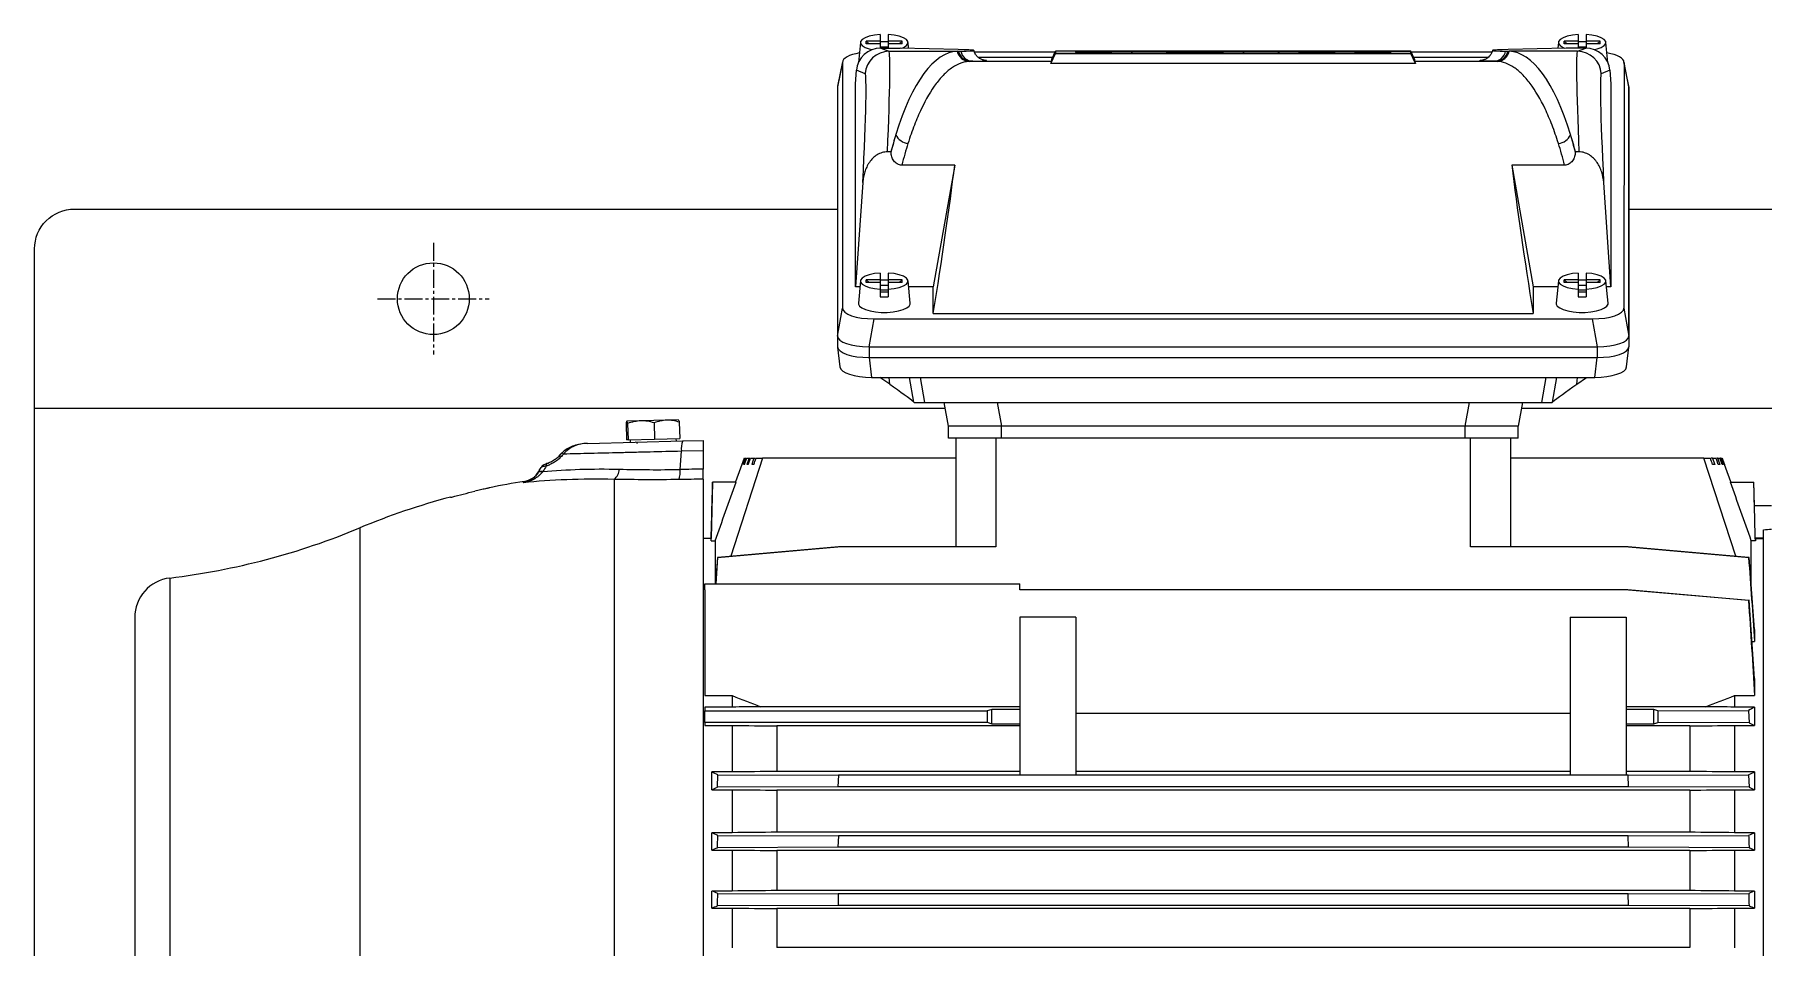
# Model space of a CAD drawing. Header units: millimetres. Extents: x -156567 to -12272, y -164292 to 1094.
# Drawn here: x -156567.1 to -156133.6, y -163409.7 to -163180.7 of the extents above; entities that cross this region are included whole.
import ezdxf

# ---------------------------------------------------------------- set-up
doc = ezdxf.new("R2010")
doc.units = ezdxf.units.MM
doc.header["$LTSCALE"] = 6
doc.header["$MEASUREMENT"] = 0
doc.linetypes.add('CENTER2', pattern=[1.125, 0.75, -0.125, 0.125, -0.125])
doc.layers.add('centre', color=7, linetype='CENTER2', lineweight=5)

# ---------------------------------------------------------------- blocks, each defined once
blk = doc.blocks.new('WEG W22 PLAN')
for p, q in [((-342.46, 264.59), (-345.96, 264.59)), ((-345.96, 263.9), (-345.96, 264.59)), ((-345.96, 264.59), (-345.23, 263.9)), ((-342.46, 266.26), (-342.46, 264.59)), ((-342.46, 264.59), (-342.46, 263.9)), ((-340.46, 266.26), (-340.46, 264.59)), ((-336.96, 264.59), (-340.46, 264.59)), ((-340.46, 264.59), (-340.46, 263.9)), ((-336.96, 264.59), (-337.69, 263.9)), ((-336.96, 263.9), (-336.96, 264.59)), ((-167.46, 264.59), (-170.96, 264.59)), ((-170.96, 263.9), (-170.96, 264.59)), ((-170.96, 264.59), (-170.23, 263.9)), ((-167.46, 266.26), (-167.46, 264.59)), ((-167.46, 264.59), (-167.46, 263.9)), ((-165.46, 266.26), (-165.46, 264.59)), ((-161.96, 264.59), (-165.46, 264.59)), ((-165.46, 264.59), (-165.46, 263.9)), ((-161.96, 264.59), (-162.69, 263.9)), ((-161.96, 263.9), (-161.96, 264.59)), ((-347.43, 264.31), (-347.9, 259.29)), ((-342.46, 263.9), (-345.96, 263.9)), ((-342.46, 263.9), (-342.46, 262.87)), ((-342.46, 263.22), (-340.46, 263.22)), ((-342.35, 262.87), (-340.28, 262.06)), ((-342.35, 262.87), (-337.49, 262.87)), ((-340.46, 263.9), (-340.46, 262.87)), ((-336.96, 263.9), (-340.46, 263.9)), ((-340.28, 262.06), (-323.14, 262.06)), ((-322.89, 262.49), (-337.49, 262.87)), ((-335.35, 262.81), (-335.49, 264.31)), ((-323.14, 262.06), (-322.84, 262.06)), ((-322.84, 262.06), (-322.26, 262.08)), ((-318.84, 261.95), (-298.58, 261.95)), ((-317.94, 260.58), (-299.22, 260.58)), ((-299.67, 259.03), (-298.53, 261.5)), ((-299.46, 260.06), (-298.53, 262.06)), ((-299.46, 259.62), (-298.53, 261.62)), ((-299.46, 259.55), (-298.53, 261.54)), ((-298.53, 262.06), (-298.53, 261.62)), ((-209.39, 262.06), (-298.53, 262.06)), ((-298.53, 261.62), (-279.39, 261.62)), ((-298.53, 261.54), (-298.53, 261.5)), ((-214.53, 261.54), (-298.53, 261.54)), ((-298.53, 261.5), (-209.39, 261.5)), ((-293.39, 262.01), (-209.39, 262.01)), ((-293.39, 261.93), (-293.39, 262.01)), ((-293.35, 261.93), (-293.39, 262.01)), ((-279.39, 261.93), (-293.39, 261.93)), ((-293.39, 261.88), (-293.39, 261.67)), ((-284.52, 261.88), (-293.39, 261.88)), ((-293.3, 261.67), (-293.39, 261.88)), ((-293.39, 261.67), (-284.52, 261.67)), ((-284.62, 261.67), (-284.52, 261.88)), ((-284.52, 261.67), (-284.52, 261.88)), ((-279.39, 261.62), (-279.39, 261.93)), ((-279.21, 261.54), (-279.39, 261.93)), ((-279.35, 261.54), (-279.39, 261.62)), ((-270.71, 261.54), (-270.53, 261.93)), ((-270.68, 261.54), (-270.53, 261.88)), ((-270.65, 261.54), (-270.53, 261.8)), ((-270.56, 261.54), (-270.53, 261.62)), ((-270.53, 261.93), (-270.53, 261.88)), ((-251.39, 261.93), (-270.53, 261.93)), ((-270.53, 261.88), (-256.53, 261.88)), ((-270.53, 261.8), (-270.53, 261.62)), ((-256.53, 261.8), (-270.53, 261.8)), ((-270.53, 261.62), (-251.39, 261.62)), ((-256.53, 261.75), (-265.39, 261.75)), ((-265.39, 261.75), (-265.39, 261.67)), ((-265.35, 261.67), (-265.39, 261.75)), ((-265.39, 261.67), (-256.53, 261.67)), ((-256.56, 261.8), (-256.53, 261.88)), ((-256.56, 261.67), (-256.53, 261.75)), ((-256.53, 261.88), (-256.53, 261.8)), ((-256.53, 261.67), (-256.53, 261.75)), ((-251.39, 261.62), (-251.39, 261.93)), ((-251.21, 261.54), (-251.39, 261.93)), ((-251.35, 261.54), (-251.39, 261.62)), ((-242.71, 261.54), (-242.53, 261.93)), ((-242.56, 261.54), (-242.53, 261.62)), ((-242.53, 261.93), (-242.53, 261.62)), ((-209.39, 261.93), (-242.53, 261.93)), ((-242.53, 261.62), (-237.39, 261.62)), ((-237.39, 261.88), (-228.53, 261.88)), ((-237.39, 261.62), (-237.39, 261.88)), ((-237.24, 261.54), (-237.39, 261.88)), ((-237.35, 261.54), (-237.39, 261.62)), ((-228.68, 261.54), (-228.53, 261.88)), ((-228.56, 261.54), (-228.53, 261.62)), ((-228.53, 261.88), (-228.53, 261.62)), ((-228.53, 261.62), (-223.39, 261.62)), ((-223.39, 261.88), (-214.53, 261.88)), ((-223.39, 261.62), (-223.39, 261.88)), ((-223.24, 261.54), (-223.39, 261.88)), ((-223.35, 261.54), (-223.39, 261.62)), ((-214.68, 261.54), (-214.53, 261.88)), ((-214.53, 261.88), (-214.53, 261.54)), ((-209.39, 262.01), (-209.39, 262.06)), ((-208.46, 260.06), (-209.39, 262.06)), ((-208.46, 260), (-209.39, 262.01)), ((-209.39, 261.5), (-209.39, 261.93)), ((-208.46, 259.94), (-209.39, 261.93)), ((-208.25, 259.03), (-209.39, 261.5)), ((-209.34, 261.95), (-189.08, 261.95)), ((-208.7, 260.58), (-189.98, 260.58)), ((-185.66, 262.08), (-185.08, 262.06)), ((-185.08, 262.06), (-184.78, 262.06)), ((-170.43, 262.87), (-185.03, 262.49)), ((-167.64, 262.06), (-184.78, 262.06)), ((-172.43, 264.31), (-172.57, 262.81)), ((-167.46, 263.9), (-170.96, 263.9)), ((-165.57, 262.87), (-170.43, 262.87)), ((-167.64, 262.06), (-165.57, 262.87)), ((-167.46, 263.9), (-167.46, 262.87)), ((-167.46, 263.22), (-165.46, 263.22)), ((-165.46, 263.9), (-165.46, 262.87)), ((-161.96, 263.9), (-165.46, 263.9)), ((-160.02, 259.29), (-160.49, 264.31)), ((-351.96, 259.26), (-353.18, 253.14)), ((-351.94, 259.45), (-353.17, 253.33)), ((-351.96, 259.26), (-351.95, 197.63)), ((-348.68, 253.92), (-348.42, 257.29)), ((-346.27, 256.45), (-348.42, 257.29)), ((-319.29, 259.57), (-319.86, 259.56)), ((-319.86, 259.56), (-299.46, 259.56)), ((-316.29, 259.85), (-316.04, 259.82)), ((-208.25, 259.03), (-299.67, 259.03)), ((-299.46, 259.62), (-299.46, 260.06)), ((-299.43, 259.62), (-299.46, 259.62)), ((-208.46, 260), (-208.49, 260)), ((-208.46, 260.06), (-208.46, 260)), ((-208.46, 259.94), (-208.46, 259.56)), ((-208.46, 259.56), (-188.06, 259.56)), ((-188.06, 259.56), (-188.63, 259.57)), ((-159.5, 257.29), (-161.65, 256.45)), ((-159.5, 257.29), (-159.23, 253.92)), ((-154.75, 253.33), (-155.98, 259.45)), ((-155.96, 259.26), (-155.97, 197.63)), ((-154.73, 253.14), (-155.96, 259.26)), ((-353.18, 253.14), (-353.18, 190.63)), ((-348.68, 202.97), (-348.68, 253.92)), ((-159.23, 253.92), (-159.23, 202.97)), ((-154.73, 253.14), (-154.73, 190.63)), ((-154.73, 190.78), (-154.73, 253.11)), ((-339.78, 236.84), (-340.66, 236.84)), ((-339.78, 236.84), (-339.77, 236.77)), ((-168.15, 236.77), (-168.14, 236.84)), ((-167.26, 236.84), (-168.14, 236.84)), ((-323.8, 233.52), (-337.05, 233.52)), ((-323.8, 233.52), (-329.18, 202.97)), ((-170.87, 233.52), (-184.12, 233.52)), ((-184.12, 233.52), (-178.73, 202.97)), ((-346.85, 229.15), (-348.68, 202.97)), ((-159.23, 202.97), (-161.06, 229.15)), ((-347.43, 204.49), (-347.96, 198.86)), ((-342.46, 204.77), (-345.96, 204.77)), ((-345.96, 204.08), (-345.96, 204.77)), ((-345.96, 204.77), (-345.23, 204.08)), ((-342.46, 204.08), (-345.96, 204.08)), ((-342.46, 206.44), (-342.46, 204.77)), ((-342.46, 204.77), (-342.46, 204.08)), ((-342.46, 204.08), (-342.46, 202.41)), ((-340.46, 206.44), (-340.46, 204.77)), ((-336.96, 204.77), (-340.46, 204.77)), ((-340.46, 204.77), (-340.46, 204.08)), ((-340.46, 204.08), (-340.46, 202.41)), ((-336.96, 204.08), (-340.46, 204.08)), ((-336.96, 204.77), (-337.69, 204.08)), ((-336.96, 204.08), (-336.96, 204.77)), ((-334.96, 198.86), (-335.49, 204.49)), ((-172.43, 204.49), (-172.96, 198.86)), ((-167.46, 204.77), (-170.96, 204.77)), ((-170.96, 204.08), (-170.96, 204.77)), ((-170.96, 204.77), (-170.23, 204.08)), ((-167.46, 204.08), (-170.96, 204.08)), ((-167.46, 206.44), (-167.46, 204.77)), ((-167.46, 204.77), (-167.46, 204.08)), ((-167.46, 204.08), (-167.46, 202.41)), ((-165.46, 206.44), (-165.46, 204.77)), ((-161.96, 204.77), (-165.46, 204.77)), ((-165.46, 204.77), (-165.46, 204.08)), ((-165.46, 204.08), (-165.46, 202.41)), ((-161.96, 204.08), (-165.46, 204.08)), ((-161.96, 204.77), (-162.69, 204.08)), ((-161.96, 204.08), (-161.96, 204.77)), ((-159.96, 198.86), (-160.49, 204.49)), ((-347.57, 202.97), (-348.68, 202.97)), ((-342.46, 203.4), (-340.46, 203.4)), ((-342.46, 202.41), (-342.46, 200.47)), ((-340.46, 202.12), (-342.46, 202.12)), ((-342.46, 201.69), (-340.46, 201.69)), ((-340.46, 202.41), (-340.46, 200.47)), ((-329.18, 202.97), (-335.35, 202.97)), ((-329.18, 196.31), (-329.18, 202.97)), ((-178.73, 202.97), (-178.73, 196.31)), ((-172.57, 202.97), (-178.73, 202.97)), ((-167.46, 203.4), (-165.46, 203.4)), ((-167.46, 202.41), (-167.46, 200.47)), ((-165.46, 202.12), (-167.46, 202.12)), ((-167.46, 201.69), (-165.46, 201.69)), ((-165.46, 202.41), (-165.46, 200.47)), ((-159.23, 202.97), (-160.35, 202.97)), ((-353.18, 190.63), (-351.95, 197.63)), ((-329.18, 196.31), (-178.73, 196.31)), ((-155.97, 197.63), (-154.73, 190.63)), ((-344.07, 194.94), (-345.31, 187.94)), ((-344.07, 194.94), (-163.85, 194.94)), ((-162.61, 187.94), (-163.85, 194.94)), ((-353.17, 190.44), (-353.17, 187.96)), ((-353.16, 187.85), (-352.58, 182.88)), ((-345.31, 187.94), (-162.61, 187.94)), ((-345.21, 187.94), (-345.21, 185.24)), ((-162.69, 187.94), (-162.69, 185.24)), ((-155.32, 182.88), (-154.74, 187.85)), ((-154.73, 190.63), (-154.73, 187.96)), ((-345.21, 185.24), (-162.69, 185.24)), ((-345.21, 185.24), (-344.63, 180.27)), ((-163.27, 180.27), (-162.69, 185.24)), ((-344.63, 180.27), (-163.27, 180.27)), ((-340.1, 178.52), (-342.54, 180.27)), ((-340.1, 178.52), (-340.25, 180.27)), ((-334.03, 174.06), (-335.12, 180.27)), ((-331.29, 174), (-332.35, 180.27)), ((-175.55, 180.27), (-176.61, 174)), ((-173.87, 174.06), (-172.78, 180.27)), ((-167.8, 178.52), (-165.36, 180.27)), ((-167.8, 178.52), (-167.65, 180.27)), ((-333.94, 174), (-334.03, 174.06)), ((-333.94, 174), (-331.29, 174)), ((-331.29, 174), (-176.61, 174)), ((-325.39, 168), (-326.45, 174)), ((-313.16, 174), (-312.1, 168)), ((-195.8, 168), (-194.74, 174)), ((-181.45, 174), (-182.51, 168)), ((-176.61, 174), (-173.96, 174)), ((-173.96, 174), (-173.87, 174.06)), ((-406.03, 169.26), (-406.04, 169.25)), ((-406.02, 169.26), (-406.03, 169.26)), ((-402.51, 169.35), (-406.02, 169.26)), ((-396.02, 169.52), (-402.51, 169.35)), ((-393.04, 169.6), (-396.02, 169.52)), ((-406.19, 168.68), (-406.08, 164.56)), ((-405.83, 168.69), (-405.72, 164.57)), ((-405.72, 164.57), (-399.06, 164.74)), ((-399.16, 168.86), (-399.06, 164.74)), ((-399.06, 164.74), (-392.74, 164.91)), ((-393.6, 164.29), (-393.61, 164.89)), ((-392.85, 169.03), (-392.74, 164.91)), ((-312.1, 168), (-325.39, 168)), ((-325.39, 165), (-325.39, 168)), ((-312.1, 165), (-325.39, 165)), ((-323.45, 137.75), (-323.45, 165)), ((-313.45, 165), (-313.45, 137.75)), ((-195.8, 168), (-312.1, 168)), ((-312.1, 165), (-312.1, 168)), ((-195.8, 165), (-312.1, 165)), ((-182.51, 168), (-195.8, 168)), ((-195.8, 165), (-195.8, 168)), ((-182.51, 165), (-195.8, 165)), ((-194.45, 137.75), (-194.45, 165)), ((-184.45, 165), (-184.45, 137.75)), ((-182.51, 165), (-182.51, 168)), ((-422.33, 161.3), (-423.04, 160.54)), ((-422.29, 161.26), (-422.99, 160.5)), ((-415.91, 163.7), (-391.99, 164.33)), ((-405.72, 164.57), (-406.08, 164.56)), ((-405.21, 164.58), (-405.19, 163.98)), ((-392.6, 157.16), (-392.33, 161.73)), ((-386.9, 161.87), (-392.33, 161.73)), ((-391.99, 164.33), (-386.9, 164.46)), ((-386.9, 164.46), (-386.9, 161.87)), ((-386.9, 161.87), (-386.9, 157.24)), ((-371.99, 160), (-379.97, 135.4)), ((-376.58, 160), (-378.75, 154.03)), ((-376.19, 160), (-376.13, 160)), ((-375.39, 160), (-375.18, 160)), ((-374.15, 160), (-373.79, 160)), ((-323.45, 160), (-371.99, 160)), ((-135.91, 160), (-184.45, 160)), ((-127.93, 135.4), (-135.91, 160)), ((-133.75, 160), (-134.11, 160)), ((-132.51, 160), (-132.72, 160)), ((-131.71, 160), (-131.77, 160)), ((-129.15, 154.03), (-131.32, 160)), ((-440.4, 152.58), (-440.4, 152.58)), ((-431.97, 153.82), (-431.78, 154.16)), ((-409.21, 154.68), (-409.21, 22.23)), ((-386.9, 154.72), (-386.9, 26.39)), ((-384.5, 154), (-384.88, 139.85)), ((-378.63, 154), (-384.5, 154)), ((-129.27, 154), (-123.4, 154)), ((-123.24, 148), (-123.4, 154)), ((-450.22, 150.24), (-449.88, 150.25)), ((-119, 148), (-123.24, 148)), ((-473, 142.49), (-473, 0)), ((-384.87, 139.85), (-386.9, 139.85)), ((-384.87, 139.25), (-384.87, 139.85)), ((-384.87, 139.25), (-383.86, 139.25)), ((-383.86, 139.25), (-383.86, 128.49)), ((-124.04, 128.04), (-124.04, 139.25)), ((-123.03, 139.25), (-124.04, 139.25)), ((-123.02, 139.85), (-123.03, 140)), ((-123.03, 140), (-121, 140)), ((-123.03, 139.85), (-123.03, 139.25)), ((-123.03, 139.85), (-121, 139.85)), ((-121, 8.8), (-121, 142.05)), ((-383.31, 135.11), (-383.81, 128.49)), ((-383.65, 128.49), (-383.18, 135.09)), ((-383.31, 135.11), (-353.08, 137.75)), ((-383.18, 135.09), (-383.31, 135.11)), ((-352.95, 137.75), (-383.18, 135.09)), ((-313.45, 137.75), (-352.95, 137.75)), ((-154.95, 137.75), (-194.45, 137.75)), ((-124.72, 135.09), (-154.95, 137.75)), ((-154.82, 137.75), (-124.59, 135.11)), ((-124.59, 135.11), (-124.72, 135.09)), ((-520.6, 129.93), (-520.6, 0)), ((-386.45, 126.99), (-386.45, 128.49)), ((-386.45, 128.49), (-307.45, 128.49)), ((-386.45, 126.99), (-386.45, 100.42)), ((-386.45, 126.99), (-386.45, 126.99)), ((-307.45, 126.99), (-307.45, 128.49)), ((-154.97, 126.99), (-307.45, 126.99)), ((-124.74, 124.32), (-154.97, 126.99)), ((-154.81, 126.99), (-124.58, 124.35)), ((-124.58, 124.35), (-124.74, 124.32)), ((-529.4, 120), (-529.4, 0)), ((-293.45, 120.09), (-307.45, 120.09)), ((-307.45, 120.09), (-307.45, 80.49)), ((-293.45, 120.09), (-293.45, 80.49)), ((-169.45, 120.09), (-155.45, 120.09)), ((-169.45, 120.09), (-169.45, 80.49)), ((-155.45, 120.09), (-155.45, 80.49)), ((-123.86, 113.99), (-123.21, 113.99)), ((-123.21, 117.04), (-123.21, 113.99)), ((-123.21, 104.69), (-123.21, 100.42)), ((-386.45, 100.42), (-379.61, 100.42)), ((-379.61, 100.42), (-379.61, 97.55)), ((-128.29, 100.42), (-128.29, 97.55)), ((-128.29, 100.42), (-123.21, 100.42)), ((-379.61, 97.55), (-386.45, 97.55)), ((-386.45, 97.55), (-386.45, 96.62)), ((-386.45, 96.57), (-386.45, 96.62)), ((-386.45, 96.57), (-315.66, 96.57)), ((-386.45, 93.78), (-386.45, 96.57)), ((-307.45, 97.65), (-372.49, 97.65)), ((-314.45, 96.97), (-315.66, 96.57)), ((-315.66, 96.57), (-315.66, 93.78)), ((-307.45, 96.97), (-314.45, 96.97)), ((-314.45, 93.38), (-314.45, 96.97)), ((-293.45, 96.04), (-169.45, 96.04)), ((-135.41, 97.65), (-155.45, 97.65)), ((-148.45, 96.97), (-155.45, 96.97)), ((-148.45, 93.38), (-148.45, 96.97)), ((-147.47, 96.65), (-148.45, 96.97)), ((-147.47, 96.65), (-124.74, 96.72)), ((-123.21, 97.55), (-128.29, 97.55)), ((-124.74, 96.72), (-124.58, 93.63)), ((-123.21, 97.55), (-123.21, 92.95)), ((-386.45, 93.72), (-386.45, 93.78)), ((-386.45, 93.78), (-315.66, 93.78)), ((-386.45, 93.72), (-386.45, 92.95)), ((-386.45, 92.95), (-379.61, 92.95)), ((-379.61, 92.95), (-379.61, 81.28)), ((-307.45, 92.81), (-368.41, 92.81)), ((-368.41, 92.81), (-368.41, 81.41)), ((-315.66, 93.78), (-314.45, 93.38)), ((-314.45, 93.38), (-307.45, 93.38)), ((-155.45, 93.38), (-148.45, 93.38)), ((-139.49, 92.81), (-155.45, 92.81)), ((-148.45, 93.38), (-147.47, 93.7)), ((-124.58, 93.63), (-147.47, 93.7)), ((-139.49, 92.81), (-139.49, 81.41)), ((-128.29, 92.95), (-128.29, 81.28)), ((-128.29, 92.95), (-123.21, 92.95)), ((-379.61, 81.28), (-384.69, 81.28)), ((-384.69, 76.83), (-384.69, 81.28)), ((-383.31, 77.46), (-383.18, 80.54)), ((-383.18, 80.54), (-352.95, 80.45)), ((-307.45, 81.41), (-368.41, 81.41)), ((-352.95, 80.45), (-353.08, 77.55)), ((-154.95, 80.45), (-352.95, 80.45)), ((-293.45, 80.49), (-307.45, 80.49)), ((-169.45, 81.41), (-293.45, 81.41)), ((-155.45, 80.49), (-169.45, 80.49)), ((-139.49, 81.41), (-155.45, 81.41)), ((-154.95, 80.45), (-124.72, 80.54)), ((-154.82, 77.55), (-154.95, 80.45)), ((-123.21, 81.28), (-128.29, 81.28)), ((-124.72, 80.54), (-124.59, 77.46)), ((-123.21, 81.28), (-123.21, 76.83)), ((-384.69, 76.83), (-379.61, 76.83)), ((-353.08, 77.55), (-383.31, 77.46)), ((-379.61, 76.83), (-379.61, 66.04)), ((-139.49, 76.7), (-368.41, 76.7)), ((-368.41, 76.7), (-368.41, 66.16)), ((-154.82, 77.55), (-353.07, 77.55)), ((-124.59, 77.46), (-154.82, 77.55)), ((-139.49, 76.7), (-139.49, 66.16)), ((-128.29, 76.83), (-128.29, 66.04)), ((-128.29, 76.83), (-123.21, 76.83)), ((-379.61, 66.04), (-384.69, 66.04)), ((-384.69, 61.68), (-384.69, 66.04)), ((-383.19, 65.37), (-352.96, 65.27)), ((-139.49, 66.16), (-368.41, 66.16)), ((-352.96, 65.27), (-353.07, 62.38)), ((-154.94, 65.27), (-352.96, 65.27)), ((-154.94, 65.27), (-124.71, 65.37)), ((-154.83, 62.38), (-154.94, 65.27)), ((-123.21, 66.04), (-128.29, 66.04)), ((-123.21, 66.04), (-123.21, 61.68)), ((-384.69, 61.68), (-379.61, 61.68)), ((-353.07, 62.38), (-383.3, 62.28)), ((-379.61, 61.68), (-379.61, 51.41)), ((-139.49, 61.57), (-368.41, 61.57)), ((-368.41, 61.57), (-368.41, 51.52)), ((-154.83, 62.38), (-353.06, 62.38)), ((-124.6, 62.28), (-154.83, 62.38)), ((-139.49, 61.57), (-139.49, 51.52)), ((-128.29, 61.68), (-123.21, 61.68)), ((-128.29, 61.68), (-128.29, 51.41)), ((-379.61, 51.41), (-384.69, 51.41)), ((-384.69, 47.11), (-384.69, 51.41)), ((-353.06, 47.78), (-383.29, 47.69)), ((-383.21, 50.77), (-352.98, 50.68)), ((-139.49, 51.52), (-368.41, 51.52)), ((-352.98, 50.68), (-353.06, 47.78)), ((-154.84, 47.78), (-353.06, 47.78)), ((-154.92, 50.68), (-352.98, 50.68)), ((-154.92, 50.68), (-124.69, 50.77)), ((-154.84, 47.78), (-154.92, 50.68)), ((-124.61, 47.69), (-154.84, 47.78)), ((-123.21, 51.41), (-128.29, 51.41)), ((-123.21, 51.41), (-123.21, 47.11)), ((-384.69, 47.11), (-379.61, 47.11)), ((-379.61, 47.11), (-379.61, 37.14)), ((-139.49, 47), (-368.41, 47)), ((-368.41, 47), (-368.41, 37.25)), ((-139.49, 47), (-139.49, 37.25)), ((-128.29, 47.11), (-123.21, 47.11)), ((-128.29, 47.11), (-128.29, 37.14)), ((-139.49, 37.25), (-368.41, 37.25))]:
    blk.add_line(p, q)
at = {"flags": 128}
for points in [[(-342.46, 266.26), (-343.91, 266.11), (-345.21, 265.84), (-346.26, 265.46), (-347, 265.01), (-347.39, 264.51), (-347.39, 263.99), (-347, 263.48), (-346.26, 263.03), (-345.21, 262.66), (-344.48, 262.48)], [(-337.08, 262.86), (-336.66, 263.03), (-335.92, 263.48), (-335.53, 263.99), (-335.53, 264.51), (-335.92, 265.01), (-336.66, 265.46), (-337.71, 265.84), (-339.01, 266.11), (-340.46, 266.26)], [(-167.46, 266.26), (-168.91, 266.11), (-170.21, 265.84), (-171.26, 265.46), (-172, 265.01), (-172.39, 264.51), (-172.39, 263.99), (-172, 263.48), (-171.26, 263.03), (-170.84, 262.86)], [(-163.44, 262.48), (-162.71, 262.66), (-161.66, 263.03), (-160.92, 263.48), (-160.53, 263.99), (-160.53, 264.51), (-160.92, 265.01), (-161.66, 265.46), (-162.71, 265.84), (-164.01, 266.11), (-165.46, 266.26)], [(-322.26, 262.08), (-320.91, 262.13), (-319.91, 262.17), (-319.27, 262.22), (-318.98, 262.26), (-319.05, 262.31), (-319.48, 262.35), (-320.26, 262.4), (-321.4, 262.44), (-322.89, 262.49)], [(-185.03, 262.49), (-186.52, 262.44), (-187.66, 262.4), (-188.44, 262.35), (-188.87, 262.31), (-188.94, 262.26), (-188.65, 262.22), (-188.01, 262.17), (-187.01, 262.13), (-185.66, 262.08)], [(-316.04, 259.82), (-315.93, 259.81), (-315.85, 259.76), (-316.06, 259.72)], [(-188.63, 259.57), (-190.04, 259.62), (-191.09, 259.67), (-191.76, 259.71), (-192.06, 259.76), (-191.99, 259.81), (-191.96, 259.82)], [(-191.96, 259.82), (-191.54, 259.86), (-191.51, 259.86)], [(-342.46, 206.44), (-343.91, 206.29), (-345.21, 206.02), (-346.26, 205.64), (-347, 205.19), (-347.39, 204.68), (-347.39, 204.17), (-347, 203.66), (-346.26, 203.21), (-345.21, 202.83), (-343.91, 202.56), (-342.46, 202.41)], [(-340.46, 202.41), (-339.01, 202.56), (-337.71, 202.83), (-336.66, 203.21), (-335.92, 203.66), (-335.53, 204.17), (-335.53, 204.68), (-335.92, 205.19), (-336.66, 205.64), (-337.71, 206.02), (-339.01, 206.29), (-340.46, 206.44)], [(-167.46, 206.44), (-168.91, 206.29), (-170.21, 206.02), (-171.26, 205.64), (-172, 205.19), (-172.39, 204.68), (-172.39, 204.17), (-172, 203.66), (-171.26, 203.21), (-170.21, 202.83), (-168.91, 202.56), (-167.46, 202.41)], [(-165.46, 202.41), (-164.01, 202.56), (-162.71, 202.83), (-161.66, 203.21), (-160.92, 203.66), (-160.53, 204.17), (-160.53, 204.68), (-160.92, 205.19), (-161.66, 205.64), (-162.71, 206.02), (-164.01, 206.29), (-165.46, 206.44)], [(-347.96, 198.86), (-347.95, 198.66), (-347.69, 198.15), (-347.09, 197.68), (-346.19, 197.26), (-345.03, 196.93), (-343.68, 196.7), (-342.21, 196.58), (-340.71, 196.58), (-339.24, 196.7), (-337.89, 196.93), (-336.73, 197.26), (-335.83, 197.68), (-335.23, 198.15), (-334.97, 198.66), (-334.96, 198.86)], [(-172.96, 198.86), (-172.95, 198.66), (-172.69, 198.15), (-172.09, 197.68), (-171.19, 197.26), (-170.03, 196.93), (-168.68, 196.7), (-167.21, 196.58), (-165.71, 196.58), (-164.24, 196.7), (-162.89, 196.93), (-161.73, 197.26), (-160.83, 197.68), (-160.23, 198.15), (-159.97, 198.66), (-159.96, 198.86)], [(-428.17, 156.55), (-428.12, 156.61), (-428.04, 156.65), (-427.93, 156.68), (-427.81, 156.69), (-427.66, 156.69), (-427.49, 156.67), (-427.29, 156.63), (-427.09, 156.58)], [(-428.11, 156.64), (-428.06, 156.7), (-427.99, 156.74), (-427.88, 156.76), (-427.76, 156.77), (-427.61, 156.76), (-427.44, 156.74), (-427.25, 156.7), (-427.04, 156.64)], [(-376.56, 160), (-376.66, 159.72), (-377.14, 158.4)], [(-377.06, 158.4), (-376.59, 159.69), (-376.48, 160)], [(-376.19, 160), (-376.48, 159.21), (-376.77, 158.4)], [(-376.56, 160), (-376.56, 160)], [(-376.53, 158.4), (-376.27, 159.14), (-375.96, 160)], [(-375.39, 160), (-375.53, 159.61), (-375.96, 158.4)], [(-375.57, 158.4), (-375.18, 159.48), (-375, 160)], [(-374.15, 160), (-374.32, 159.5), (-374.7, 158.4)], [(-133.75, 160), (-133.58, 159.5), (-133.2, 158.4)], [(-132.33, 158.4), (-132.72, 159.48), (-132.9, 160)], [(-132.51, 160), (-132.37, 159.61), (-131.94, 158.4)], [(-131.37, 158.4), (-131.63, 159.14), (-131.94, 160)], [(-131.71, 160), (-131.42, 159.21), (-131.13, 158.4)], [(-130.84, 158.4), (-131.31, 159.69), (-131.42, 160)], [(-131.34, 160), (-131.24, 159.72), (-130.76, 158.4)], [(-131.34, 160), (-131.34, 160)], [(-440.36, 152.59), (-440.37, 152.58), (-440.37, 152.58), (-440.38, 152.58), (-440.38, 152.58), (-440.39, 152.58), (-440.39, 152.58), (-440.4, 152.58), (-440.4, 152.58)], [(-147.47, 96.65), (-147.47, 95.65), (-147.47, 94.38), (-147.47, 93.7)]]:
    blk.add_lwpolyline(points, dxfattribs=at)
for centre, radius, start, end in [((-341.46, 246.6), 17.87, 86.7917, 93.2083), ((-166.46, 246.6), 17.87, 86.7917, 93.2083), ((-340.28, 256.06), 6, 90.0205, 176.2346), ((-320.08, 262.66), 3.12, 191.1059, 268.5153), ((-319.8, 262.65), 3.1, 190.9467, 268.7802), ((-319.22, 262.67), 3.1, 190.9467, 268.7802), ((-188.7, 262.67), 3.1, 271.2198, 349.0533), ((-188.12, 262.65), 3.1, 271.2198, 349.0533), ((-187.84, 262.66), 3.12, 271.4847, 348.8941), ((-167.64, 256.06), 6, 3.7654, 89.9795), ((-319.78, 304.79), 45.23, 270.6302, 274.72), ((-335.14, 242.69), 3.75, 204.1577, 264.3496), ((-172.78, 242.69), 3.75, 275.6504, 335.8423), ((-341.46, 186.78), 17.87, 86.7917, 93.2083), ((-166.46, 186.78), 17.87, 86.7917, 93.2083), ((-341.46, 218.31), 17.87, 266.7917, 273.2083), ((-166.46, 218.31), 17.87, 266.7917, 273.2083), ((-423.36, 159.54), 1.03, 43.341, 68.9116), ((-422.7, 160.27), 1.08, 43.3263, 68.1528), ((-403.78, 163.62), 0.4, 1.5, 91.5), ((-386.54, 162.3), 5.82, 159.6561, 185.6672), ((-432.59, 159.29), 5.2, 278.9869, 329.9411), ((-425.57, 158.11), 0.673, 122.5865, 188.6716), ((-425.84, 158.26), 0.427, 46.8353, 104.4309), ((-411.51, 157.51), 3.64, 309.1435, 355.5668), ((-401.58, 156.98), 8.98, 344.8102, 1.1139), ((-403.71, -23.64), 180, 98.9699, 101.7493), ((-403.71, -23.64), 180, 104.9746, 112.6396), ((-542.29, 308.62), 180, 276.9185, 292.6396), ((-519.4, 120), 10, 96.9185, 180)]:
    blk.add_arc(centre, radius, start, end)
for centre, major_axis, ratio, start_param, end_param in [((-343.83, 259.18), (8.12, -0.09), 0.341652, 2.067866, 3.145619), ((-342.43, 256.9), (5.03, 3.33), 0.985805, 0.979551, 2.48453), ((-344.34, 194.56), (4.04, 67.5), 0.021701, 5.390623, 6.275328), ((-323.14, 194.56), (0.22, 67.5), 0.318558, 0.010192, 0.809962), ((-184.78, 194.56), (-0.22, 67.5), 0.318558, 5.473223, 6.272994), ((-163.58, 194.56), (-4.04, 67.5), 0.021701, 0.007857, 0.892563), ((-165.49, 256.9), (5.03, -3.33), 0.985805, 0.657062, 2.162041), ((-164.09, 259.18), (8.12, 0.09), 0.341652, 6.279159, 7.356912), ((-350.32, 194.95), (4.04, 61.5), 0.023801, 5.30352, 6.275593), ((-329.77, 194.56), (30.31, 65), 0.003507, 6.156703, 6.267985), ((-178.15, 194.56), (-30.31, 65), 0.003507, 0.007522, 0.126482), ((-157.6, 194.95), (-4.04, 61.5), 0.023801, 0.007592, 0.979665), ((-345.06, 253.05), (8.12, -0.09), 0.341823, 3.077284, 3.145584), ((-162.86, 253.05), (8.12, 0.09), 0.341823, 6.279194, 6.347494), ((-323.14, 194.56), (0.22, 67.5), 0.318558, 0.809962, 0.894897), ((-322.83, 194.57), (0.22, 68.2), 0.318558, 0.819888, 0.904624), ((-319.78, 194.56), (0.22, 65), 0.334241, 0.820005, 0.929235), ((-188.14, 194.56), (-0.22, 65), 0.334241, 5.35395, 5.46318), ((-185.09, 194.57), (-0.22, 68.2), 0.318558, 5.378562, 5.463298), ((-184.78, 194.56), (-0.22, 67.5), 0.318558, 5.388288, 5.473223), ((-333.39, 194.56), (10.81, 65), 0.058659, 4.749059, 5.364856), ((-174.53, 194.56), (-10.81, 65), 0.058659, 0.918329, 1.534126), ((-343.83, 197.72), (8.12, 0.09), 0.34163, 3.137645, 4.678283), ((-164.09, 197.72), (8.12, -0.09), 0.34163, 4.746495, 6.287133), ((-345.06, 190.72), (8.12, 0.09), 0.341823, 3.137601, 4.678239), ((-345.12, 187.99), (8.04, 0.03), 0.341994, 3.140145, 4.700015), ((-162.78, 187.99), (8.04, -0.03), 0.341994, 4.724763, 6.284633), ((-162.86, 190.72), (8.12, -0.09), 0.341823, 4.746539, 6.287177), ((-344.54, 183.02), (8.04, 0.03), 0.341994, 3.179881, 4.700015), ((-163.36, 183.02), (8.04, -0.03), 0.341994, 4.724763, 6.244897), ((-343.56, 180.7), (10.42, -7.38), 0.017915, 0.427694, 1.244706), ((-164.34, 180.7), (10.42, 7.38), 0.017915, 1.896887, 2.713899), ((-998.32, 21.61), (1578.27, 72.42), 0.073883, 1.169597, 1.173515)]:
    blk.add_ellipse(centre, major_axis=major_axis, ratio=ratio, start_param=start_param, end_param=end_param)
for points, knots in [([(-316.44, 259.85), (-316.44, 259.85), (-316.44, 259.85), (-316.55, 259.87), (-316.77, 259.92), (-317.1, 260.03), (-317.58, 260.28), (-318.14, 260.71), (-318.63, 261.37), (-318.92, 261.93), (-318.95, 262.26), (-318.95, 262.29)], [0, 0, 0, 0, 0.151584, 0.321712, 0.439472, 0.5398, 0.636339, 0.741906, 0.861049, 0.98967, 1, 1, 1, 1]), ([(-188.97, 262.29), (-188.97, 262.27), (-188.99, 261.95), (-189.26, 261.42), (-189.7, 260.8), (-190.2, 260.37), (-190.65, 260.11), (-191.01, 259.96), (-191.26, 259.89), (-191.41, 259.86), (-191.44, 259.86), (-191.45, 259.86)], [0, 0, 0, 0, 0.011546, 0.155428, 0.281054, 0.393793, 0.49649, 0.598472, 0.715177, 0.865762, 1, 1, 1, 1]), ([(-320.16, 259.54), (-320.52, 259.52), (-320.87, 259.46), (-321.58, 259.31), (-321.94, 259.21), (-322.99, 258.82), (-323.69, 258.45), (-325.07, 257.52), (-325.75, 256.96), (-326.77, 255.95), (-327.1, 255.59), (-327.78, 254.81), (-328.11, 254.39), (-329.76, 252.2), (-331.01, 250.08), (-332.78, 246.33), (-333.36, 244.99), (-334.19, 242.82), (-334.46, 242.08), (-335, 240.55), (-335.26, 239.76), (-335.51, 238.96)], [0, 0, 0, 0, 0.0625, 0.0625, 0.125, 0.125, 0.25, 0.25, 0.375, 0.375, 0.4375, 0.4375, 0.5, 0.5, 0.75, 0.75, 0.875, 0.875, 0.9375, 0.9375, 1, 1, 1, 1]), ([(-172.41, 238.96), (-172.66, 239.77), (-172.92, 240.55), (-173.46, 242.08), (-173.73, 242.83), (-174.57, 244.99), (-175.14, 246.34), (-176.92, 250.09), (-178.17, 252.21), (-179.82, 254.4), (-180.15, 254.82), (-180.82, 255.6), (-181.16, 255.96), (-182.18, 256.96), (-182.86, 257.53), (-184.93, 258.92), (-186.33, 259.44), (-187.76, 259.54)], [0, 0, 0, 0, 0.0625, 0.0625, 0.125, 0.125, 0.25, 0.25, 0.5, 0.5, 0.5625, 0.5625, 0.625, 0.625, 0.75, 0.75, 1, 1, 1, 1]), ([(-340.66, 236.84), (-341.12, 236.84), (-341.57, 236.77), (-342.23, 236.58), (-342.44, 236.49), (-342.86, 236.31), (-343.06, 236.2), (-343.64, 235.84), (-344, 235.55), (-344.64, 234.92), (-344.93, 234.58), (-345.32, 234.02), (-345.44, 233.83), (-345.66, 233.44), (-345.77, 233.24), (-346.06, 232.63), (-346.22, 232.22), (-346.49, 231.36), (-346.6, 230.92), (-346.77, 230.04), (-346.82, 229.6), (-346.85, 229.15)], [0, 0, 0, 0, 0.125, 0.125, 0.1875, 0.1875, 0.25, 0.25, 0.375, 0.375, 0.5, 0.5, 0.5625, 0.5625, 0.625, 0.625, 0.75, 0.75, 0.875, 0.875, 1, 1, 1, 1]), ([(-337.05, 233.52), (-337.25, 233.52), (-337.45, 233.54), (-337.83, 233.64), (-338.01, 233.71), (-338.36, 233.9), (-338.52, 234.02), (-338.81, 234.28), (-338.94, 234.43), (-339.29, 234.9), (-339.45, 235.25), (-339.69, 236), (-339.75, 236.38), (-339.77, 236.77)], [0, 0, 0, 0, 0.125, 0.125, 0.25, 0.25, 0.375, 0.375, 0.5, 0.5, 0.75, 0.75, 1, 1, 1, 1]), ([(-168.15, 236.77), (-168.17, 236.38), (-168.23, 236), (-168.4, 235.45), (-168.48, 235.26), (-168.65, 234.91), (-168.75, 234.75), (-168.98, 234.43), (-169.11, 234.28), (-169.4, 234.02), (-169.56, 233.9), (-169.91, 233.71), (-170.09, 233.64), (-170.47, 233.54), (-170.67, 233.52), (-170.87, 233.52)], [0, 0, 0, 0, 0.25, 0.25, 0.375, 0.375, 0.5, 0.5, 0.625, 0.625, 0.75, 0.75, 0.875, 0.875, 1, 1, 1, 1]), ([(-161.06, 229.15), (-161.13, 230.05), (-161.29, 230.92), (-161.69, 232.2), (-161.85, 232.62), (-162.24, 233.43), (-162.47, 233.82), (-162.85, 234.38), (-162.99, 234.56), (-163.28, 234.91), (-163.43, 235.07), (-163.92, 235.55), (-164.27, 235.83), (-164.85, 236.19), (-165.06, 236.3), (-165.47, 236.49), (-165.68, 236.57), (-166.12, 236.7), (-166.34, 236.76), (-166.8, 236.82), (-167.03, 236.84), (-167.26, 236.84)], [0, 0, 0, 0, 0.25, 0.25, 0.375, 0.375, 0.5, 0.5, 0.5625, 0.5625, 0.625, 0.625, 0.75, 0.75, 0.8125, 0.8125, 0.875, 0.875, 0.9375, 0.9375, 1, 1, 1, 1]), ([(-406.02, 169.26), (-406.05, 169.26), (-406.08, 169.2), (-406.14, 169), (-406.16, 168.85), (-406.19, 168.68)], [0, 0, 0, 0, 0.5, 0.5, 1, 1, 1, 1]), ([(-405.83, 168.69), (-405.87, 168.86), (-405.9, 169.01), (-405.96, 169.21), (-405.99, 169.26), (-406.02, 169.26)], [0, 0, 0, 0, 0.5, 0.5, 1, 1, 1, 1]), ([(-402.51, 169.35), (-402.8, 169.35), (-403.08, 169.33), (-403.64, 169.26), (-403.92, 169.21), (-404.75, 169.04), (-405.29, 168.88), (-405.83, 168.69)], [0, 0, 0, 0, 0.25, 0.25, 0.5, 0.5, 1, 1, 1, 1]), ([(-399.16, 168.86), (-399.71, 169.02), (-400.27, 169.16), (-401.38, 169.33), (-401.95, 169.37), (-402.51, 169.35)], [0, 0, 0, 0, 0.5, 0.5, 1, 1, 1, 1]), ([(-396.02, 169.52), (-396.29, 169.52), (-396.56, 169.5), (-397.09, 169.43), (-397.35, 169.38), (-398.14, 169.21), (-398.65, 169.05), (-399.16, 168.86)], [0, 0, 0, 0, 0.25, 0.25, 0.5, 0.5, 1, 1, 1, 1]), ([(-392.85, 169.03), (-393.37, 169.19), (-393.9, 169.32), (-394.95, 169.5), (-395.48, 169.54), (-396.02, 169.52)], [0, 0, 0, 0, 0.5, 0.5, 1, 1, 1, 1]), ([(-393.03, 169.57), (-392.99, 169.51), (-392.93, 169.43), (-392.87, 169.11), (-392.85, 169.03)], [0, 0, 0, 0, 0.719781, 1, 1, 1, 1]), ([(-423, 160.51), (-423.11, 160.39), (-423.46, 160.01), (-424.22, 159.5), (-425.1, 158.99), (-425.69, 158.78), (-425.94, 158.68)], [0, 0, 0, 0, 0.13174, 0.421308, 0.746819, 1, 1, 1, 1]), ([(-415.93, 163.69), (-416.06, 163.69), (-416.79, 163.68), (-418.06, 163.5), (-419.62, 163.06), (-420.92, 162.41), (-421.81, 161.81), (-422.18, 161.37), (-422.27, 161.25)], [0, 0, 0, 0, 0.057022, 0.313639, 0.547256, 0.7523, 0.934996, 1, 1, 1, 1]), ([(-415.91, 163.7), (-416.48, 163.69), (-417.04, 163.62), (-418.14, 163.4), (-418.67, 163.25), (-419.71, 162.82), (-420.22, 162.54), (-421.14, 161.87), (-421.56, 161.47), (-421.91, 161.01)], [0, 0, 0, 0, 0.25, 0.25, 0.5, 0.5, 0.75, 0.75, 1, 1, 1, 1]), ([(-392.33, 161.73), (-394.97, 161.66), (-397.59, 161.6), (-401.47, 161.51), (-402.76, 161.47), (-405.31, 161.41), (-406.56, 161.38), (-410.28, 161.29), (-412.7, 161.23), (-417.4, 161.12), (-419.69, 161.06), (-421.91, 161.01)], [0, 0, 0, 0, 0.25, 0.25, 0.375, 0.375, 0.5, 0.5, 0.75, 0.75, 1, 1, 1, 1]), ([(-427.09, 156.58), (-427.38, 156.19), (-427.72, 155.85), (-428.27, 155.4), (-428.46, 155.26), (-428.86, 154.99), (-429.06, 154.87), (-429.69, 154.52), (-430.13, 154.33), (-430.81, 154.1), (-431.04, 154.03), (-431.39, 153.94), (-431.5, 153.91), (-431.74, 153.86), (-431.85, 153.84), (-431.97, 153.82)], [0, 0, 0, 0, 0.25, 0.25, 0.375, 0.375, 0.5, 0.5, 0.75, 0.75, 0.875, 0.875, 0.9375, 0.9375, 1, 1, 1, 1]), ([(-428.17, 156.55), (-428.39, 156.16), (-428.65, 155.82), (-429.07, 155.37), (-429.22, 155.23), (-429.52, 154.97), (-429.68, 154.85), (-430.17, 154.51), (-430.52, 154.32), (-431.05, 154.09), (-431.23, 154.02), (-431.51, 153.94), (-431.6, 153.91), (-431.78, 153.86), (-431.88, 153.84), (-431.97, 153.82)], [0, 0, 0, 0, 0.25, 0.25, 0.375, 0.375, 0.5, 0.5, 0.75, 0.75, 0.875, 0.875, 0.9375, 0.9375, 1, 1, 1, 1]), ([(-426.24, 158), (-426.59, 157.97), (-426.9, 157.91), (-427.35, 157.79), (-427.49, 157.73), (-427.51, 157.68)], [0, 0, 0, 0, 0.5, 0.5, 1, 1, 1, 1]), ([(-425.94, 158.67), (-425.99, 158.65), (-426.24, 158.57), (-426.56, 158.43), (-426.8, 158.32), (-426.91, 158.26), (-427.01, 158.21), (-427.15, 158.11), (-427.33, 157.95), (-427.44, 157.79), (-427.5, 157.69)], [0, 0, 0, 0, 0.069938, 0.375803, 0.541044, 0.619525, 0.676835, 0.749515, 0.854524, 1, 1, 1, 1]), ([(-427.04, 156.64), (-424.07, 156.92), (-421, 157.1), (-414.61, 157.3), (-411.3, 157.31), (-407.87, 157.23)], [0, 0, 0, 0, 0.5, 0.5, 1, 1, 1, 1]), ([(-422.61, 160.25), (-422.87, 159.97), (-423.15, 159.73), (-423.73, 159.28), (-424.04, 159.07), (-424.66, 158.7), (-424.97, 158.54), (-425.6, 158.24), (-425.92, 158.11), (-426.24, 158)], [0, 0, 0, 0, 0.25, 0.25, 0.5, 0.5, 0.75, 0.75, 1, 1, 1, 1]), ([(-407.87, 157.23), (-405.4, 157.17), (-402.9, 157.13), (-397.81, 157.1), (-395.22, 157.11), (-392.6, 157.16)], [0, 0, 0, 0, 0.5, 0.5, 1, 1, 1, 1]), ([(-386.9, 154.72), (-386.9, 154.78), (-386.9, 154.89), (-386.9, 155.18), (-386.9, 155.36), (-386.9, 155.68), (-386.9, 155.8), (-386.9, 156.05), (-386.9, 156.18), (-386.9, 156.6), (-386.9, 156.91), (-386.9, 157.24)], [0, 0, 0, 0, 0.25, 0.25, 0.5, 0.5, 0.625, 0.625, 0.75, 0.75, 1, 1, 1, 1]), ([(-440.4, 152.58), (-440.4, 152.58), (-440.42, 152.57), (-440.52, 152.55), (-440.59, 152.53), (-440.78, 152.49), (-440.89, 152.46), (-441.16, 152.39), (-441.32, 152.36), (-441.67, 152.27), (-441.86, 152.23), (-442.26, 152.13), (-442.48, 152.08), (-442.93, 151.98), (-443.17, 151.92), (-443.66, 151.81), (-443.91, 151.75), (-444.16, 151.69)], [0, 0, 0, 0, 0.125, 0.125, 0.25, 0.25, 0.375, 0.375, 0.5, 0.5, 0.625, 0.625, 0.75, 0.75, 0.875, 0.875, 1, 1, 1, 1]), ([(-409.21, 154.68), (-413.34, 154.77), (-417.29, 154.74), (-424.88, 154.46), (-428.51, 154.2), (-431.97, 153.82)], [0, 0, 0, 0, 0.5, 0.5, 1, 1, 1, 1]), ([(-392.92, 154.63), (-395.71, 154.59), (-398.46, 154.57), (-403.89, 154.6), (-406.57, 154.63), (-409.21, 154.68)], [0, 0, 0, 0, 0.5, 0.5, 1, 1, 1, 1]), ([(-383.3, 62.28), (-383.28, 62.8), (-383.25, 63.82), (-383.21, 64.85), (-383.19, 65.37)], [0, 0, 0, 0, 0.499509, 1, 1, 1, 1]), ([(-124.71, 65.37), (-124.69, 64.85), (-124.65, 63.82), (-124.62, 62.8), (-124.6, 62.28)], [0, 0, 0, 0, 0.500491, 1, 1, 1, 1])]:
    blk.add_open_spline(points, degree=3, knots=knots)
for points in [[(-319.86, 259.56), (-319.96, 259.55), (-320.06, 259.55), (-320.16, 259.54)], [(-187.76, 259.54), (-187.86, 259.55), (-187.96, 259.55), (-188.06, 259.56)], [(-421.91, 161.01), (-422.15, 160.75), (-422.38, 160.5), (-422.61, 160.25)], [(-428.17, 156.55), (-428.15, 156.58), (-428.13, 156.61), (-428.11, 156.64)], [(-428.11, 156.64), (-427.91, 156.99), (-427.71, 157.33), (-427.51, 157.68)], [(-427.04, 156.64), (-427.05, 156.62), (-427.07, 156.6), (-427.09, 156.58)], [(-426.24, 158), (-426.51, 157.55), (-426.77, 157.1), (-427.04, 156.64)], [(-377.06, 158.4), (-377.09, 158.4), (-377.12, 158.4), (-377.14, 158.4)], [(-376.53, 158.4), (-376.62, 158.4), (-376.7, 158.4), (-376.77, 158.4)], [(-376.48, 160), (-376.41, 160), (-376.32, 160), (-376.19, 160)], [(-375.96, 160), (-375.8, 160), (-375.61, 160), (-375.39, 160)], [(-375.57, 158.4), (-375.71, 158.4), (-375.84, 158.4), (-375.96, 158.4)], [(-375, 160), (-374.75, 160), (-374.46, 160), (-374.15, 160)], [(-374.16, 158.4), (-374.35, 158.4), (-374.53, 158.4), (-374.7, 158.4)], [(-374.16, 158.4), (-373.98, 158.93), (-373.8, 159.47), (-373.61, 160)], [(-373.61, 160), (-373.12, 160), (-372.58, 160), (-371.99, 160)], [(-135.91, 160), (-135.32, 160), (-134.78, 160), (-134.29, 160)], [(-133.74, 158.4), (-133.92, 158.93), (-134.1, 159.47), (-134.29, 160)], [(-133.75, 160), (-133.44, 160), (-133.15, 160), (-132.9, 160)], [(-133.2, 158.4), (-133.37, 158.4), (-133.55, 158.4), (-133.74, 158.4)], [(-132.51, 160), (-132.29, 160), (-132.1, 160), (-131.94, 160)], [(-131.94, 158.4), (-132.06, 158.4), (-132.19, 158.4), (-132.33, 158.4)], [(-131.71, 160), (-131.58, 160), (-131.49, 160), (-131.42, 160)], [(-131.13, 158.4), (-131.2, 158.4), (-131.28, 158.4), (-131.37, 158.4)], [(-130.76, 158.4), (-130.78, 158.4), (-130.81, 158.4), (-130.84, 158.4)], [(-386.9, 154.72), (-388.91, 154.69), (-390.91, 154.66), (-392.92, 154.63)], [(-384.87, 139.25), (-384.75, 144.17), (-384.62, 149.08), (-384.5, 154)], [(-383.86, 139.25), (-382.13, 144.17), (-380.38, 149.09), (-378.63, 154)], [(-124.04, 139.25), (-125.77, 144.17), (-127.52, 149.09), (-129.27, 154)], [(-123.03, 139.25), (-123.15, 144.17), (-123.28, 149.08), (-123.4, 154)], [(-449.88, 150.25), (-447.98, 150.76), (-446.08, 151.24), (-444.16, 151.69)], [(-121, 142.05), (-120.33, 142.11), (-119.67, 142.17), (-119, 142.22)], [(-124.72, 135.09), (-124.21, 128.06), (-123.7, 121.03), (-123.21, 113.99)], [(-123.21, 117.04), (-123.66, 123.06), (-124.12, 129.09), (-124.59, 135.11)], [(-124.74, 124.32), (-124.21, 116.36), (-123.7, 108.39), (-123.21, 100.42)], [(-123.21, 104.69), (-123.65, 111.25), (-124.11, 117.8), (-124.58, 124.35)], [(-379.61, 100.42), (-377.23, 99.5), (-374.86, 98.58), (-372.49, 97.65)], [(-135.41, 97.65), (-133.04, 98.58), (-130.67, 99.5), (-128.29, 100.42)], [(-372.49, 97.65), (-374.86, 97.61), (-377.23, 97.58), (-379.61, 97.55)], [(-128.29, 97.55), (-130.67, 97.58), (-133.04, 97.61), (-135.41, 97.65)], [(-123.21, 97.55), (-123.7, 97.27), (-124.21, 96.99), (-124.74, 96.72)], [(-379.61, 92.95), (-375.87, 92.9), (-372.14, 92.86), (-368.41, 92.81)], [(-139.49, 92.81), (-135.76, 92.86), (-132.03, 92.9), (-128.29, 92.95)], [(-124.58, 93.63), (-124.11, 93.4), (-123.65, 93.18), (-123.21, 92.95)], [(-383.18, 80.54), (-383.69, 80.79), (-384.2, 81.03), (-384.69, 81.28)], [(-368.41, 81.41), (-372.14, 81.37), (-375.87, 81.32), (-379.61, 81.28)], [(-128.29, 81.28), (-132.03, 81.32), (-135.76, 81.37), (-139.49, 81.41)], [(-123.21, 81.28), (-123.7, 81.03), (-124.21, 80.79), (-124.72, 80.54)], [(-384.69, 76.83), (-384.24, 77.04), (-383.78, 77.25), (-383.31, 77.46)], [(-379.61, 76.83), (-375.87, 76.79), (-372.14, 76.75), (-368.41, 76.7)], [(-139.49, 76.7), (-135.76, 76.75), (-132.03, 76.79), (-128.29, 76.83)], [(-124.59, 77.46), (-124.12, 77.25), (-123.66, 77.04), (-123.21, 76.83)], [(-383.19, 65.37), (-383.7, 65.59), (-384.2, 65.82), (-384.69, 66.04)], [(-368.41, 66.16), (-372.14, 66.12), (-375.87, 66.08), (-379.61, 66.04)], [(-128.29, 66.04), (-132.03, 66.08), (-135.76, 66.12), (-139.49, 66.16)], [(-123.21, 66.04), (-123.7, 65.82), (-124.2, 65.59), (-124.71, 65.37)], [(-384.69, 61.68), (-384.23, 61.88), (-383.77, 62.08), (-383.3, 62.28)], [(-379.61, 61.68), (-375.87, 61.65), (-372.14, 61.61), (-368.41, 61.57)], [(-139.49, 61.57), (-135.76, 61.61), (-132.03, 61.65), (-128.29, 61.68)], [(-124.6, 62.28), (-124.13, 62.08), (-123.67, 61.88), (-123.21, 61.68)], [(-383.21, 50.77), (-383.71, 50.99), (-384.2, 51.2), (-384.69, 51.41)], [(-384.69, 47.11), (-384.23, 47.3), (-383.76, 47.5), (-383.29, 47.69)], [(-383.29, 47.69), (-383.27, 48.72), (-383.24, 49.74), (-383.21, 50.77)], [(-368.41, 51.52), (-372.14, 51.49), (-375.87, 51.45), (-379.61, 51.41)], [(-128.29, 51.41), (-132.03, 51.45), (-135.76, 51.49), (-139.49, 51.52)], [(-123.21, 51.41), (-123.7, 51.2), (-124.19, 50.99), (-124.69, 50.77)], [(-124.69, 50.77), (-124.66, 49.74), (-124.63, 48.72), (-124.61, 47.69)], [(-124.61, 47.69), (-124.14, 47.5), (-123.67, 47.3), (-123.21, 47.11)], [(-379.61, 47.11), (-375.87, 47.07), (-372.14, 47.04), (-368.41, 47)], [(-139.49, 47), (-135.76, 47.04), (-132.03, 47.07), (-128.29, 47.11)]]:
    blk.add_open_spline(points, degree=3)

msp = doc.modelspace()

# ---------------------------------------------------------------- linework, layer by layer
for points in [[(-154967.12, -163629.54), (-154967.12, -163659.42, -0.414214), (-154977.12, -163669.42), (-156557.12, -163669.42, -0.414214), (-156567.12, -163659.42), (-156567.12, -163234.42, -0.414214), (-156557.12, -163224.42), (-156365.78, -163224.42)], [(-156167.33, -163224.42), (-154977.12, -163224.42, -0.414214), (-154967.12, -163234.42), (-154967.12, -163365.22)]]:
    msp.add_lwpolyline(points, format="xyb")
for points in [[(-156567.12, -163274.42), (-156338.78, -163274.42)], [(-156194.31, -163274.42), (-156030.59, -163274.42)]]:
    msp.add_lwpolyline(points)
msp.add_circle((-156467.12, -163246.92), 9)
at = {"layer": 'centre'}
for points in [[(-156467.12, -163232.92), (-156467.12, -163260.92)], [(-156481.12, -163246.92), (-156453.12, -163246.92)]]:
    msp.add_lwpolyline(points, dxfattribs=at)

# ---------------------------------------------------------------- block references
msp.add_blockref('WEG W22 PLAN', (-156012.59, -163446.92))

doc.saveas('drawing.dxf')
